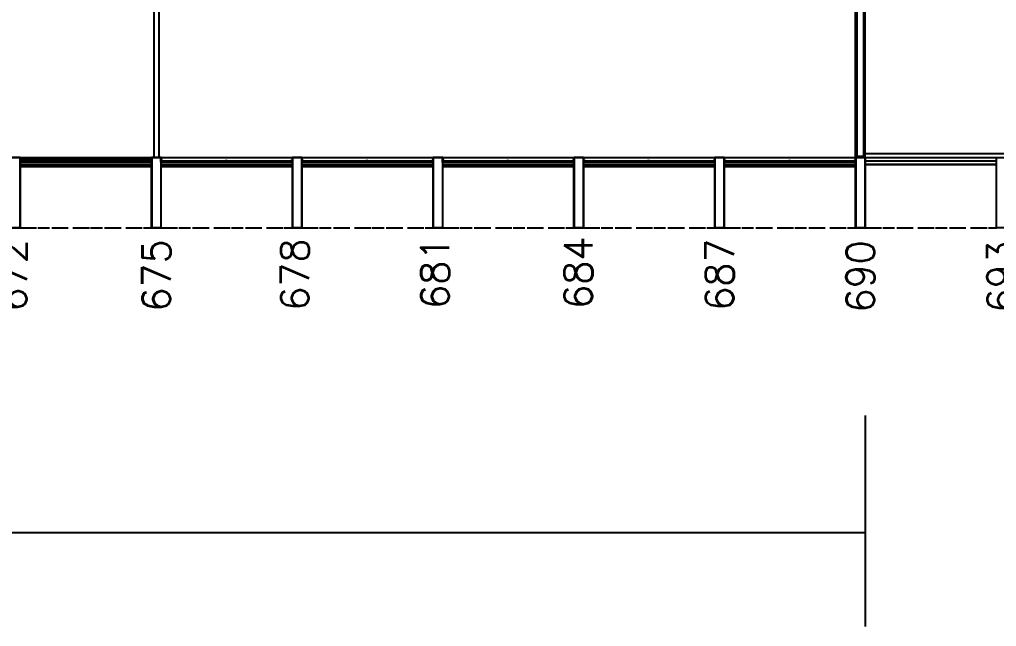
# Model space of a CAD drawing. Header units: millimetres. Extents: x 2308 to 2568, y 1142 to 1238.
# Drawn here: x 2528.62 to 2549.43, y 1146 to 1158.95 of the extents above; entities that cross this region are included whole.
import ezdxf

# ---------------------------------------------------------------- set-up
doc = ezdxf.new("R2010")
doc.units = ezdxf.units.MM
doc.linetypes.add('HIDDEN', pattern=[0.375, 0.25, -0.125])
doc.linetypes.add('HIDDEN2', pattern=[0.1875, 0.125, -0.0625])
for name, color, linetype in [('ALV', 2, 'Continuous'), ('AR-ALV-CRT', 2, 'Continuous'), ('AR-COB-PRJ', 1, 'HIDDEN'), ('AR-EST-CNC', 3, 'Continuous'), ('AR-EST-CNC-IDE', 2, 'Continuous'), ('AR-PIS', 1, 'Continuous'), ('BI-ESQ', 7, 'Continuous'), ('DT-ESQ-CRT', 43, 'Continuous'), ('DT-ESQ-VT1', 1, 'Continuous'), ('DT-ESQ-VT2', 2, 'Continuous'), ('ESQ', 1, 'Continuous'), ('ESTR', 3, 'Continuous'), ('NOPILAR1', 2, 'Continuous'), ('PROJ', 1, 'HIDDEN2'), ('USO1', 2, 'Continuous')]:
    doc.layers.add(name, color=color, linetype=linetype)
doc.styles.add('1', font='romans.shx')
doc.styles.add('NOPILAR', font='simplex.shx', dxfattribs={"height": 0.6})
doc.dimstyles.new('1-600', dxfattribs={"dimtxt": 1.1, "dimasz": 2.5, "dimexe": 2, "dimexo": 4, "dimgap": 0.2, "dimtad": 1, "dimdec": 0, "dimzin": 4, "dimdsep": 46, "dimlunit": 6, "dimtxsty": '1', "dimblk1": 'NONE', "dimblk2": 'NONE', "dimsah": 1, "dimcen": 0, "dimclrd": 2, "dimclre": 2, "dimclrt": 2, "dimadec": 0, "dimazin": 0, "dimtfac": 1, "dimtdec": 0, "dimtmove": 2, "dimatfit": 3, "dimldrblk": 'NONE', "dimfxl": 1, "dimtolj": 1, "dimtzin": 0, "dimarcsym": 0})

# ---------------------------------------------------------------- blocks, each defined once
blk = doc.blocks.new('PILAR-SLN')
blk.add_lwpolyline([(0.197, -72.501), (0.197, -74.001), (-0.003, -74.001), (-0.003, -72.501)], close=True)
blk = doc.blocks.new('*D82')
at = {"layer": 'USO1', "color": 2, "lineweight": -2, "transparency": 16777216}
for p, q in [((2450.531, 1150.505), (2450.531, 1146.005)), ((2546.629, 1150.505), (2546.629, 1146.005)), ((2546.629, 1148.005), (2450.531, 1148.005))]:
    blk.add_line(p, q, dxfattribs=at)
at = {"layer": 'USO1', "color": 2, "transparency": 16777216, "insert": (2498.58, 1148.938), "char_height": 1.1, "attachment_point": 5, "style": '1'}
blk.add_mtext('\\A1;Comunicação', dxfattribs=at)
blk = doc.blocks.new('_NONE')
at = {"color": 0, "linetype": 'ByBlock'}
blk.add_circle((0, 0), 0.25, dxfattribs=at)
blk = doc.blocks.new('perfil')
at = {"layer": 'DT-ESQ-CRT', "color": 2}
for p, q in [((0.131, -5.779), (0.131, -5.878)), ((0.171, -5.777), (0.133, -5.777)), ((0.133, -5.879), (0.133, -5.78)), ((0.134, -5.779), (0.171, -5.779)), ((0.171, -5.779), (0.171, -5.777)), ((0.13, -5.879), (0.093, -5.879)), ((0.093, -5.879), (0.093, -5.881)), ((0.093, -5.881), (0.131, -5.881))]:
    blk.add_line(p, q, dxfattribs=at)
for centre, radius, start, end in [((0.133, -5.779), 0.002, 90, 180), ((0.134, -5.78), 0.001, 90, 180), ((0.13, -5.878), 0.001, 270, 0), ((0.131, -5.879), 0.002, 270, 0)]:
    blk.add_arc(centre, radius, start, end, dxfattribs=at)
blk = doc.blocks.new('ef01-p')
at = {"layer": 'DT-ESQ-CRT'}
for points in [[(0.032, 0.051, -0.414214), (0.03, 0.053), (0.03, 0.077, 0.414214), (0.029, 0.078), (0.004, 0.078, 0.414214), (0.003, 0.077), (0.003, 0.065), (0.001, 0.065), (0.001, 0.077, -0.414214), (0.004, 0.079), (0.03, 0.079, -0.414214), (0.031, 0.077), (0.031, 0.053, 0.414214), (0.033, 0.052), (0.045, 0.052, -1), (0.045, 0.049), (0.004, 0.049, -0.414214), (0.001, 0.051), (0.001, 0.064), (0.003, 0.064), (0.003, 0.052, 0.414214), (0.004, 0.051), (0.045, 0.051)], [(1.374, 0.051, 0.414214), (1.376, 0.053), (1.376, 0.077, -0.414214), (1.377, 0.078), (1.402, 0.078, -0.414214), (1.403, 0.077), (1.403, 0.065), (1.405, 0.065), (1.405, 0.077, 0.414214), (1.403, 0.079), (1.377, 0.079, 0.414214), (1.375, 0.077), (1.375, 0.053, -0.414214), (1.374, 0.052), (1.361, 0.052, 1), (1.361, 0.049), (1.403, 0.049, 0.414214), (1.405, 0.051), (1.405, 0.064), (1.403, 0.064), (1.403, 0.052, -0.414214), (1.402, 0.051), (1.361, 0.051)], [(1.4, 0.095), (1.365, 0.095, -0.414214), (1.364, 0.096), (1.364, 0.105), (1.362, 0.105), (1.362, 0.095, 0.414214), (1.364, 0.093), (1.4, 0.093, 1), (1.4, 0.096), (1.388, 0.096, -0.414214), (1.387, 0.097), (1.387, 0.116, 0.414214), (1.385, 0.118), (1.364, 0.118, 0.414214), (1.362, 0.116), (1.362, 0.106), (1.364, 0.106), (1.364, 0.116, -0.414214), (1.365, 0.117), (1.385, 0.117, -0.414214), (1.385, 0.116), (1.385, 0.097, 0.414214), (1.388, 0.095)], [(2.755, 0.095), (2.791, 0.095, 0.414214), (2.792, 0.096), (2.792, 0.105), (2.793, 0.105), (2.793, 0.095, -0.414214), (2.791, 0.093), (2.755, 0.093, -1), (2.755, 0.096), (2.767, 0.096, 0.414214), (2.768, 0.097), (2.768, 0.116, -0.414214), (2.77, 0.118), (2.791, 0.118, -0.414214), (2.793, 0.116), (2.793, 0.107), (2.792, 0.107), (2.792, 0.116, 0.414214), (2.791, 0.117), (2.771, 0.117, 0.414214), (2.77, 0.116), (2.77, 0.097, -0.414214), (2.768, 0.095)]]:
    blk.add_lwpolyline(points, format="xyb", dxfattribs=at)
for points in [[(0.042, 0.077), (0.031, 0.077), (0.031, 0.078), (0.042, 0.078, -0.414214), (0.044, 0.076), (0.044, 0.068, -0.414214), (0.042, 0.066), (0.031, 0.066), (0.031, 0.067), (0.042, 0.067, 0.414214), (0.043, 0.068), (0.043, 0.076, 0.414214)], [(1.365, 0.077), (1.375, 0.077), (1.375, 0.078), (1.364, 0.078, 0.414214), (1.362, 0.076), (1.362, 0.068, 0.414214), (1.364, 0.066), (1.375, 0.066), (1.375, 0.067), (1.365, 0.067, -0.414214), (1.364, 0.068), (1.364, 0.076, -0.414214)], [(1.397, 0.117), (1.387, 0.117), (1.387, 0.118), (1.398, 0.118, -0.414214), (1.4, 0.116), (1.4, 0.108, -0.414214), (1.398, 0.106), (1.387, 0.106), (1.387, 0.107), (1.397, 0.107, 0.414214), (1.398, 0.108), (1.398, 0.116, 0.414214)], [(2.758, 0.117), (2.768, 0.117), (2.768, 0.118), (2.757, 0.118, 0.414214), (2.755, 0.116), (2.755, 0.108, 0.414214), (2.757, 0.106), (2.768, 0.106), (2.768, 0.107), (2.758, 0.107, -0.414214), (2.757, 0.108), (2.757, 0.116, -0.414214)], [(2.796, 0.12), (2.769, 0.12), (2.769, 0.121), (2.797, 0.121, -0.414214), (2.799, 0.119), (2.799, 0.093, -0.414214), (2.797, 0.091), (2.769, 0.091), (2.769, 0.093), (2.796, 0.093, 0.414214), (2.797, 0.093), (2.797, 0.118, 0.414214)]]:
    blk.add_lwpolyline(points, format="xyb", close=True, dxfattribs=at)
at = {"layer": 'DT-ESQ-VT1'}
for p, q in [((0, 0), (2.8, 0)), ((0.001, 0.15), (2.799, 0.15)), ((0.001, 0.093), (1.364, 0.093)), ((0.001, 0.118), (1.416, 0.118)), ((0.03, 0.079), (1.377, 0.079)), ((0.045, 0.049), (2.76, 0.049)), ((1.4, 0.093), (2.767, 0.093)), ((1.416, 0.118), (2.767, 0.118)), ((2.768, 0.118), (2.77, 0.118)), ((2.791, 0.093), (2.797, 0.093)), ((2.797, 0.121), (2.799, 0.121))]:
    blk.add_line(p, q, dxfattribs=at)
at = {"layer": 'DT-ESQ-VT2'}
for p, q in [((0.033, 0.062), (1.373, 0.062)), ((0.033, 0.062), (0.033, 0.056)), ((0.033, 0.056), (1.373, 0.056)), ((1.373, 0.062), (1.373, 0.056)), ((1.389, 0.104), (2.767, 0.104)), ((1.389, 0.098), (1.389, 0.104)), ((1.389, 0.098), (2.767, 0.098)), ((2.767, 0.104), (2.767, 0.098))]:
    blk.add_line(p, q, dxfattribs=at)
at = {"extrusion": (0, 0, -1), "zscale": -1, "rotation": 180}
blk.add_blockref('perfil', (0.131, -5.729), dxfattribs=at)
at = {"rotation": 180}
blk.add_blockref('perfil', (2.931, -5.729), dxfattribs=at)
blk = doc.blocks.new('ef02-p2')
at = {"layer": 'DT-ESQ-CRT'}
for p, q in [((1.379, 0.051), (1.364, 0.051)), ((1.398, 0.051), (1.41, 0.051))]:
    blk.add_line(p, q, dxfattribs=at)
blk.add_lwpolyline([(0.031, 0.051, -0.414214), (0.029, 0.053), (0.029, 0.077, 0.414214), (0.027, 0.078), (0.002, 0.078, 0.414214), (0.001, 0.077), (0.001, 0.065), (0, 0.065), (0, 0.077, -0.414214), (0.002, 0.079), (0.028, 0.079, -0.414214), (0.03, 0.077), (0.03, 0.053, 0.414214), (0.031, 0.052), (0.043, 0.052, -1), (0.043, 0.049), (0.002, 0.049, -0.414214), (0, 0.051), (0, 0.064), (0.001, 0.064), (0.001, 0.052, 0.414214), (0.002, 0.051), (0.043, 0.051)], format="xyb", dxfattribs=at)
blk.add_lwpolyline([(0.04, 0.077), (0.03, 0.077), (0.03, 0.078), (0.041, 0.078, -0.414214), (0.043, 0.076), (0.043, 0.068, -0.414214), (0.041, 0.066), (0.03, 0.066), (0.03, 0.067), (0.04, 0.067, 0.414214), (0.041, 0.068), (0.041, 0.076, 0.414214)], format="xyb", close=True, dxfattribs=at)
at = {"layer": 'DT-ESQ-CRT', "color": 2}
for points in [[(1.395, 0.079), (1.379, 0.079, 0.414214), (1.377, 0.077), (1.377, 0.053), (1.379, 0.053), (1.379, 0.077, -0.414214), (1.38, 0.078), (1.395, 0.078, -0.414214), (1.396, 0.077), (1.396, 0.053, 0.414214), (1.398, 0.051), (1.379, 0.051), (1.379, 0.052), (1.364, 0.052, 1), (1.364, 0.049), (1.41, 0.049, 1), (1.41, 0.052), (1.398, 0.052, -0.414214), (1.397, 0.053), (1.397, 0.077, 0.414214)], [(1.367, 0.077), (1.377, 0.077), (1.377, 0.078), (1.366, 0.078, 0.414214), (1.364, 0.076), (1.364, 0.068, 0.414214), (1.366, 0.066), (1.377, 0.066), (1.377, 0.067), (1.367, 0.067, -0.414214), (1.366, 0.068), (1.366, 0.076, -0.414214)], [(1.407, 0.077), (1.397, 0.077), (1.397, 0.078), (1.408, 0.078, -0.414214), (1.41, 0.076), (1.41, 0.068, -0.414214), (1.408, 0.066), (1.397, 0.066), (1.397, 0.067), (1.407, 0.067, 0.414214), (1.408, 0.068), (1.408, 0.076, 0.414214)], [(2.763, 0.078), (2.774, 0.078), (2.774, 0.079), (2.763, 0.079, 0.414214), (2.761, 0.077), (2.761, 0.069, 0.414214), (2.763, 0.067), (2.774, 0.067), (2.774, 0.068), (2.763, 0.068, -0.414214), (2.762, 0.069), (2.762, 0.077, -0.414214)]]:
    blk.add_lwpolyline(points, format="xyb", close=True, dxfattribs=at)
blk.add_lwpolyline([(2.797, 0.063), (2.799, 0.063), (2.799, 0.077, 0.414214), (2.797, 0.079), (2.776, 0.079, 0.414214), (2.774, 0.077), (2.774, 0.053, -0.414214), (2.773, 0.052), (2.76, 0.052, 1), (2.76, 0.049), (2.797, 0.049, 0.414214), (2.799, 0.051), (2.799, 0.061), (2.797, 0.061), (2.797, 0.052, -0.414214), (2.796, 0.051), (2.76, 0.051), (2.773, 0.051, 0.414214), (2.775, 0.053), (2.775, 0.077, -0.414214), (2.776, 0.078), (2.796, 0.078, -0.414214), (2.797, 0.077), (2.797, 0.063)], format="xyb", dxfattribs=at)
at = {"layer": 'DT-ESQ-VT1'}
for p, q in [((0, 0.149), (2.767, 0.149)), ((0, 0), (2.8, 0)), ((0.028, 0.079), (2.763, 0.079)), ((0.043, 0.049), (2.76, 0.049))]:
    blk.add_line(p, q, dxfattribs=at)
at = {"layer": 'DT-ESQ-VT2'}
for p, q in [((0.032, 0.062), (1.375, 0.062)), ((0.032, 0.062), (0.032, 0.056)), ((0.032, 0.056), (1.375, 0.056)), ((1.375, 0.062), (1.375, 0.056)), ((1.399, 0.063), (2.772, 0.063)), ((1.399, 0.063), (1.399, 0.056)), ((1.399, 0.056), (2.772, 0.056))]:
    blk.add_line(p, q, dxfattribs=at)
at = {"layer": 'DT-ESQ-VT2', "color": 2}
blk.add_line((2.772, 0.063), (2.772, 0.056), dxfattribs=at)
at = {"extrusion": (0, 0, -1), "zscale": -1, "rotation": 180}
blk.add_blockref('perfil', (0.133, -5.729), dxfattribs=at)
at = {"layer": 'DT-ESQ-CRT', "color": 2, "rotation": 180}
blk.add_blockref('perfil', (2.931, -5.729), dxfattribs=at)

msp = doc.modelspace()

# ---------------------------------------------------------------- linework, layer by layer
at = {"layer": 'ALV'}
for p, q in [((2546.429, 1156.005), (2546.429, 1174.162)), ((2546.629, 1156.005), (2546.629, 1174.25))]:
    msp.add_line(p, q, dxfattribs=at)
at = {"layer": 'AR-ALV-CRT'}
msp.add_lwpolyline([(2546.456, 1156.03), (2546.606, 1156.03), (2546.606, 1174.239), (2546.456, 1174.239)], close=True, dxfattribs=at)
for points in [[(2531.481, 1156.005), (2531.481, 1163.395), (2546.456, 1163.395), (2546.456, 1163.395)], [(2546.456, 1163.295), (2531.581, 1163.295), (2531.581, 1156.005)]]:
    msp.add_lwpolyline(points, dxfattribs=at)
at = {"layer": 'AR-COB-PRJ'}
for p, q in [((2528.631, 1154.505), (2531.431, 1154.505)), ((2531.631, 1154.505), (2534.431, 1154.505)), ((2534.631, 1154.505), (2537.431, 1154.505)), ((2537.631, 1154.505), (2540.431, 1154.505)), ((2540.631, 1154.505), (2543.431, 1154.505)), ((2543.631, 1154.505), (2546.431, 1154.505)), ((2546.631, 1154.505), (2549.431, 1154.505))]:
    msp.add_line(p, q, dxfattribs=at)
at = {"layer": 'AR-EST-CNC'}
for points in [[(2528.431, 1156.005), (2528.431, 1154.505), (2528.631, 1154.505), (2528.631, 1156.005), (2528.431, 1156.005)], [(2528.431, 1156.005), (2528.431, 1154.505), (2528.631, 1154.505), (2528.631, 1156.005), (2528.431, 1156.005)], [(2531.431, 1156.005), (2531.431, 1154.505), (2531.631, 1154.505), (2531.631, 1156.005), (2531.431, 1156.005)], [(2531.431, 1156.005), (2531.431, 1154.505), (2531.631, 1154.505), (2531.631, 1156.005), (2531.431, 1156.005)], [(2534.431, 1156.005), (2534.431, 1154.505), (2534.631, 1154.505), (2534.631, 1156.005), (2534.431, 1156.005)], [(2537.431, 1156.005), (2537.431, 1154.505), (2537.631, 1154.505), (2537.631, 1156.005), (2537.431, 1156.005)], [(2537.431, 1156.005), (2537.431, 1154.505), (2537.631, 1154.505), (2537.631, 1156.005), (2537.431, 1156.005)], [(2540.431, 1156.005), (2540.431, 1154.505), (2540.631, 1154.505), (2540.631, 1156.005), (2540.431, 1156.005)], [(2540.431, 1156.005), (2540.431, 1154.505), (2540.631, 1154.505), (2540.631, 1156.005), (2540.431, 1156.005)], [(2543.431, 1156.005), (2543.431, 1154.505), (2543.631, 1154.505), (2543.631, 1156.005), (2543.431, 1156.005)], [(2543.431, 1156.005), (2543.431, 1154.505), (2543.631, 1154.505), (2543.631, 1156.005), (2543.431, 1156.005)], [(2546.431, 1156.005), (2546.431, 1154.505), (2546.631, 1154.505), (2546.631, 1156.005), (2546.431, 1156.005)], [(2546.431, 1156.005), (2546.431, 1154.505), (2546.631, 1154.505), (2546.631, 1156.005), (2546.431, 1156.005)]]:
    msp.add_lwpolyline(points, dxfattribs=at)
at = {"layer": 'AR-PIS'}
for p, q in [((2531.431, 1155.805), (2528.631, 1155.805)), ((2534.431, 1155.805), (2531.631, 1155.805)), ((2537.431, 1155.805), (2534.631, 1155.805)), ((2540.431, 1155.805), (2537.631, 1155.805)), ((2543.431, 1155.805), (2540.631, 1155.805)), ((2546.431, 1155.805), (2543.631, 1155.805)), ((2549.431, 1155.855), (2546.631, 1155.855))]:
    msp.add_line(p, q, dxfattribs=at)
msp.add_lwpolyline([(2549.631, 1156.005), (2549.631, 1156.085), (2546.631, 1156.085)], dxfattribs=at)
at = {"layer": 'ESQ'}
for p, q in [((2528.629, 1156.005), (2531.429, 1156.005)), ((2531.629, 1156.005), (2534.429, 1156.005)), ((2534.629, 1156.005), (2537.429, 1156.005)), ((2537.629, 1156.005), (2540.429, 1156.005)), ((2540.629, 1156.005), (2543.429, 1156.005)), ((2543.629, 1156.005), (2546.429, 1156.005)), ((2546.629, 1156.005), (2549.429, 1156.005)), ((2528.629, 1155.93), (2531.429, 1155.93)), ((2528.629, 1155.855), (2531.429, 1155.855)), ((2531.629, 1155.93), (2534.429, 1155.93)), ((2531.629, 1155.855), (2534.429, 1155.855)), ((2534.629, 1155.93), (2537.429, 1155.93)), ((2534.629, 1155.855), (2537.429, 1155.855)), ((2537.629, 1155.93), (2540.429, 1155.93)), ((2537.629, 1155.855), (2540.429, 1155.855)), ((2540.629, 1155.93), (2543.429, 1155.93)), ((2540.629, 1155.855), (2543.429, 1155.855)), ((2543.629, 1155.93), (2546.429, 1155.93)), ((2543.629, 1155.855), (2546.429, 1155.855)), ((2546.629, 1155.93), (2549.429, 1155.93)), ((2546.629, 1155.855), (2549.429, 1155.855))]:
    msp.add_line(p, q, dxfattribs=at)
at = {"layer": 'PROJ'}
for p, q in [((2528.629, 1154.505), (2531.429, 1154.505)), ((2531.629, 1154.505), (2534.429, 1154.505)), ((2534.629, 1154.505), (2537.429, 1154.505)), ((2537.629, 1154.505), (2540.429, 1154.505)), ((2540.629, 1154.505), (2543.429, 1154.505)), ((2543.629, 1154.505), (2546.429, 1154.505)), ((2546.629, 1154.505), (2549.429, 1154.505))]:
    msp.add_line(p, q, dxfattribs=at)

# ---------------------------------------------------------------- block references
at = {"layer": 'BI-ESQ', "rotation": 2.580435614390616e-05}
for name, p in [('ef01-p', (2528.631, 1155.855)), ('ef02-p2', (2531.631, 1155.855)), ('ef02-p2', (2534.631, 1155.855)), ('ef02-p2', (2537.631, 1155.855)), ('ef02-p2', (2540.631, 1155.855)), ('ef02-p2', (2543.631, 1155.855))]:
    msp.add_blockref(name, p, dxfattribs=at)
at = {"layer": 'ESTR'}
for p in [(2528.431, 1228.506), (2531.431, 1228.506), (2534.431, 1228.506), (2537.431, 1228.506), (2540.431, 1228.506), (2543.431, 1228.506), (2546.431, 1228.506), (2546.431, 1228.506), (2549.431, 1228.506)]:
    msp.add_blockref('PILAR-SLN', p, dxfattribs=at)

# ---------------------------------------------------------------- texts
at = {"layer": 'AR-EST-CNC-IDE', "style": 'NOPILAR'}
for s, p in [('672', (2528.773, 1152.717)), ('675', (2531.832, 1152.717)), ('678', (2534.782, 1152.736)), ('681', (2537.769, 1152.775)), ('684', (2540.821, 1152.775)), ('687', (2543.832, 1152.736)), ('690', (2546.832, 1152.698)), ('693', (2549.832, 1152.698))]:
    msp.add_text(s, height=0.6, rotation=90, dxfattribs=at).set_placement(p)
at = {"layer": 'NOPILAR1', "style": 'NOPILAR'}
for s, p in [('672', (2528.771, 1152.717)), ('672', (2528.771, 1152.717)), ('675', (2531.829, 1152.717)), ('675', (2531.829, 1152.717)), ('678', (2534.779, 1152.736)), ('678', (2534.779, 1152.736)), ('681', (2537.766, 1152.775)), ('681', (2537.766, 1152.775)), ('684', (2540.818, 1152.775)), ('684', (2540.818, 1152.775)), ('687', (2543.829, 1152.736)), ('687', (2543.829, 1152.736)), ('690', (2546.829, 1152.698)), ('690', (2546.829, 1152.698))]:
    msp.add_text(s, height=0.6, rotation=90, dxfattribs=at).set_placement(p)

# ---------------------------------------------------------------- dimensions: what is measured, and where the dimension line sits
at = {"layer": 'USO1'}
dim = msp.add_aligned_dim(p1=(2546.629, 1154.505), p2=(2450.531, 1154.505), distance=6.5, text='Comunicação', dimstyle='1-600', dxfattribs=at)
dim.commit()
dim.dimension.update_dxf_attribs({"geometry": '*D82', "text_midpoint": (2498.58, 1148.938)})

doc.saveas('drawing.dxf')
